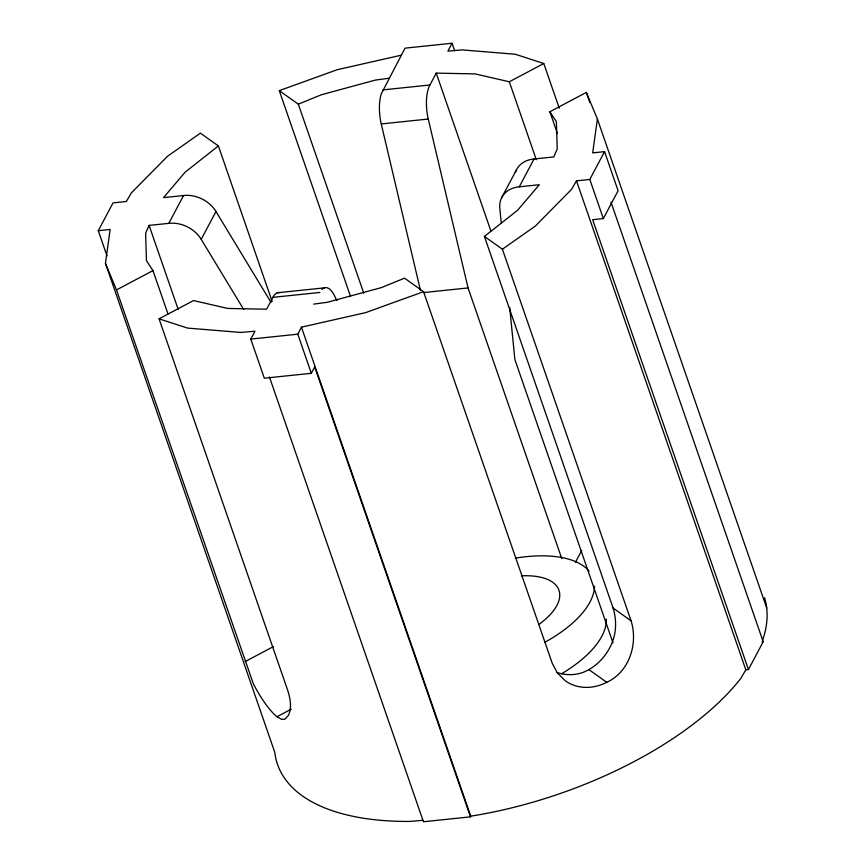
<?xml version="1.0" encoding="UTF-8"?>
<svg xmlns="http://www.w3.org/2000/svg" width="865" height="865" viewBox="0 0 865 865"><rect width="100%" height="100%" fill="white"/><g stroke="black" fill="none" stroke-linecap="round" stroke-linejoin="round"><path stroke-width="1.3" d="M422.985 820.312L410.032 821.426A257.392 120.051 -19.1 0 1 274.778 752.323L105.444 263.338L110.158 229.441L98.286 230.717L107.022 255.954M557.384 133.448L549.87 111.736L586.329 92.414L597.391 119.002L592.676 152.9L604.548 151.624L618.097 190.743L603.337 218.575L592.655 219.688L748.441 669.553L745.814 669.824L740.84 678.387A257.392 120.051 -19.1 0 1 470.765 816.16L470.474 816.852L423.45 821.75L269.437 376.978M454.687 50.819L452.06 43.25L405.047 48.148L381.238 93.928A28.61 11.332 84 0 0 381.249 123.944L420.412 290.218M243.735 309.519L201.21 239.346A28.61 22.631 27.9 0 0 168.805 223.365L149.094 225.387L145.634 233.301L146.434 260.614L152.964 270.604L168.005 314.027M105.444 263.338L116.505 289.926L253.358 683.826A46.829 11.851 63 0 0 277.027 716.707L281.612 719.356L284.963 719.161L288.521 715.247C292.067 707.3 290.207 698.401 287.753 690.454L159.063 318.817L187.51 328.084L240.697 332.441L254.948 331.209L250.774 339.091L264.322 378.21L311.335 373.302L297.787 334.182L301.442 327.175L365.581 312.633L423.558 291.7L552.248 663.325L557.32 672.884L565.061 680.582A46.829 39.693 -51.7 0 0 606.776 682.312C629.493 671.802 638.197 643.657 631.093 620.843L502.403 249.217L484.411 236.426L517.638 210.227L539.317 184.721L519.27 186.808A28.61 22.631 27.9 0 0 499.808 208.206L501.278 222.932M98.286 230.717L113.045 202.886L126.355 201.502L131.318 192.938L167.475 156.305L200.41 133.145L218.391 145.947L272.172 301.571M168.805 223.365L183.564 195.533A28.61 22.631 27.9 0 1 215.969 211.514L271.037 302.404M201.21 239.346L215.969 211.514M279.892 292.64A28.61 11.332 84 0 0 272.908 297.344L266.615 309.216L227.744 308.437L193.522 300.566L159.063 318.817M561.763 558.563L468.052 287.926L428.262 119.035A28.61 11.332 84 0 1 429.927 84.997L436.22 73.125L475.09 73.903L509.323 81.775L543.771 63.513L559.255 108.212M452.06 43.25L447.886 51.132L462.137 49.889L515.324 54.246L543.771 63.513M311.335 373.302L314.687 366.976L470.474 816.852M501.549 197.934L516.308 170.102M519.27 186.808L534.029 158.976L553.741 156.954L557.201 149.04L556.4 121.727L549.87 111.736M603.337 218.575L589.8 179.455L604.548 151.624M575.485 562.228L581.767 550.378M748.441 669.553L763.19 641.722L610.949 202.053M589.8 179.455L576.479 180.839L571.516 189.403L535.359 226.035L502.403 249.217M218.391 145.947L185.197 172.103L163.517 197.62L183.564 195.533M116.505 289.926L152.964 270.604M245.195 661.552L273.416 646.598M277.027 716.707L291.202 709.203M484.411 236.426L613.101 608.052C616.604 619.405 616.529 631.591 612.16 642.673A46.915 38.568 -59.5 0 1 588.892 669.596C579.193 675.338 567.505 676.03 556.93 672.473M401.392 55.165L337.253 69.708L279.276 90.641L298.317 104.168L321.337 94.772L375.421 80.077L389.153 78.218M313.681 304.123L327.424 302.263L381.497 287.569L404.517 278.162L423.558 291.7M762 641.884L763.19 641.722M382.914 89.895L429.927 84.997M381.249 123.944L428.262 119.035M277.319 292.781L324.332 287.872M272.908 297.344L319.92 292.446M423.72 292.554L468.052 287.926M250.774 339.091L297.787 334.182M613.101 608.052L631.093 620.843M588.892 669.607L606.776 682.312M336.918 300.588L334.539 295.787A28.61 11.332 84 0 0 321.964 289.472M597.391 119.002L766.714 607.987M586.329 92.414L589.876 102.632M576.479 180.839L745.814 669.824M509.323 81.775L536.3 159.679M436.22 73.125L490.92 231.085M613.004 642.922L514.87 359.526L509.68 307.302M298.317 104.168L363.765 293.181M279.276 90.641L350.476 296.252M301.442 327.175L470.765 816.16M149.094 225.387L178.212 309.465M606.3 619.145A101.789 47.478 -19.1 0 1 561.439 673.813M515.356 172.503A28.61 22.631 27.9 0 1 534.029 158.976M764.552 597.704A257.392 120.051 -19.1 0 1 762.487 640.533M594.471 586.211A101.789 47.478 -19.1 0 1 544.993 642.208M515.291 558.163A101.789 47.478 -19.1 0 1 589.043 571.084M521.454 575.841A65.524 30.556 -19.1 0 1 539.1 624.271"/></g></svg>
